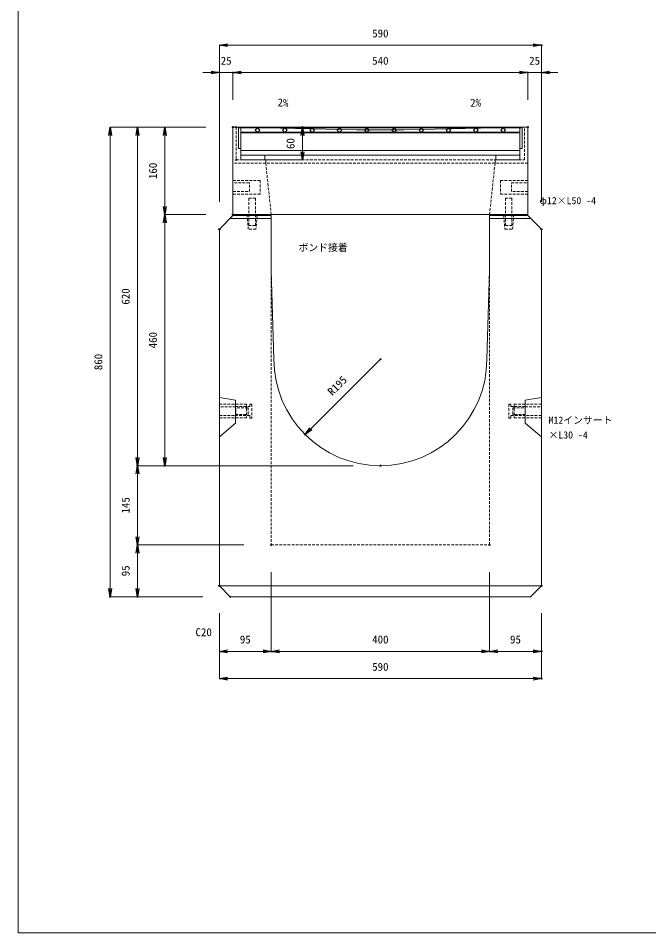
# Model space of a CAD drawing. Units: millimetres, scale not verified. Extents: x -1945 to 1945, y -1096 to 1744.
# Drawn here: x -1945 to -790, y -1096 to 579 of the extents above; entities that cross this region are included whole.
import ezdxf
from ezdxf.enums import TextEntityAlignment as Align

# ---------------------------------------------------------------- set-up
doc = ezdxf.new("R2010")
doc.units = ezdxf.units.MM
doc.header["$LTSCALE"] = 10
doc.header["$PDMODE"] = 32
doc.header["$PDSIZE"] = 2
doc.linetypes.add('USER1', pattern=[0.75, 0.5, -0.25])
doc.layers.add('0-0_0', color=7, linetype='Continuous')
doc.layers.add('0-2_DEFPOINTS', color=7, linetype='Continuous')
for name, color, linetype, lineweight in [('0-1_TITLE', 7, 'Continuous', 18), ('0-3_KIJUN', 7, 'USER1', 18), ('0-5_SUNPO', 3, 'Continuous', 18), ('0-6_10-GR', 5, 'Continuous', 18)]:
    doc.layers.add(name, color=color, linetype=linetype, lineweight=lineweight)
doc.styles.add('ＭＳ ゴシック', font='')
doc.styles.get('ＭＳ ゴシック').set_extended_font_data('MS Gothic')

# ---------------------------------------------------------------- blocks, each defined once
blk = doc.blocks.new('_OPEN')
at = {"layer": '0-0_0'}
blk.add_line((0, 0), (-1, 0), dxfattribs=at)
blk.add_lwpolyline([(-1, 0.1667), (0, 0), (-1, -0.1667)], dxfattribs=at)
blk = doc.blocks.new('D1')
at = {"layer": '0-2_DEFPOINTS'}
for p in [(393.34, 1899.64), (393.34, 1799.64), (368.34, 1612.64)]:
    blk.add_point(p, dxfattribs=at)
at = {"layer": '0-5_SUNPO'}
for p, q in [((353.34, 1899.64), (338.34, 1899.64)), ((368.34, 1662.64), (368.34, 1899.64)), ((368.34, 1899.64), (393.34, 1899.64)), ((393.34, 1849.64), (393.34, 1899.64)), ((408.34, 1899.64), (423.34, 1899.64))]:
    blk.add_line(p, q, dxfattribs=at)
at = {"layer": '0-5_SUNPO', "xscale": 15, "yscale": 15}
blk.add_blockref('_OPEN', (368.34, 1899.64), dxfattribs=at)
at = {"layer": '0-5_SUNPO', "xscale": 15, "yscale": 15, "rotation": 180}
blk.add_blockref('_OPEN', (393.34, 1899.64), dxfattribs=at)
at = {"layer": '0-5_SUNPO', "color": 7, "style": 'ＭＳ ゴシック'}
blk.add_text('25', height=14.66, dxfattribs=at).set_placement((370.84, 1909.64), align=Align.BOTTOM_LEFT)
blk = doc.blocks.new('D2')
at = {"layer": '0-2_DEFPOINTS'}
for p in [(958.34, 1949.64), (368.34, 1612.64), (958.34, 1612.64)]:
    blk.add_point(p, dxfattribs=at)
at = {"layer": '0-5_SUNPO'}
for p, q in [((368.34, 1662.64), (368.34, 1949.64)), ((383.34, 1949.64), (943.34, 1949.64)), ((958.34, 1662.64), (958.34, 1949.64))]:
    blk.add_line(p, q, dxfattribs=at)
at = {"layer": '0-5_SUNPO', "xscale": 15, "yscale": 15, "rotation": 180}
blk.add_blockref('_OPEN', (368.34, 1949.64), dxfattribs=at)
at = {"layer": '0-5_SUNPO', "xscale": 15, "yscale": 15}
blk.add_blockref('_OPEN', (958.34, 1949.64), dxfattribs=at)
at = {"layer": '0-5_SUNPO', "color": 7, "style": 'ＭＳ ゴシック'}
blk.add_text('590', height=14.66, dxfattribs=at).set_placement((648.34, 1959.64), align=Align.BOTTOM_LEFT)
blk = doc.blocks.new('D3')
at = {"layer": '0-2_DEFPOINTS'}
for p in [(463.34, 1034.64), (218.34, 939.64), (388.34, 939.64)]:
    blk.add_point(p, dxfattribs=at)
at = {"layer": '0-5_SUNPO'}
for p, q in [((413.34, 1034.64), (218.34, 1034.64)), ((218.34, 1019.64), (218.34, 954.64)), ((338.34, 939.64), (218.34, 939.64))]:
    blk.add_line(p, q, dxfattribs=at)
at = {"layer": '0-5_SUNPO', "xscale": 15, "yscale": 15}
for p, rotation in [((218.34, 1034.64), 90), ((218.34, 939.64), 270)]:
    blk.add_blockref('_OPEN', p, dxfattribs=dict(at, rotation=rotation))
at = {"layer": '0-5_SUNPO', "color": 7, "style": 'ＭＳ ゴシック'}
blk.add_text('95', height=14.66, rotation=90, dxfattribs=at).set_placement((208.34, 977.14), align=Align.BOTTOM_LEFT)
blk = doc.blocks.new('D4')
at = {"layer": '0-2_DEFPOINTS'}
for p in [(393.34, 1799.64), (168.34, 939.64), (388.34, 939.64)]:
    blk.add_point(p, dxfattribs=at)
at = {"layer": '0-5_SUNPO'}
for p, q in [((343.34, 1799.64), (168.34, 1799.64)), ((168.34, 1784.64), (168.34, 954.64)), ((338.34, 939.64), (168.34, 939.64))]:
    blk.add_line(p, q, dxfattribs=at)
at = {"layer": '0-5_SUNPO', "xscale": 15, "yscale": 15}
for p, rotation in [((168.34, 1799.64), 90), ((168.34, 939.64), 270)]:
    blk.add_blockref('_OPEN', p, dxfattribs=dict(at, rotation=rotation))
at = {"layer": '0-5_SUNPO', "color": 7, "style": 'ＭＳ ゴシック'}
blk.add_text('860', height=14.66, rotation=90, dxfattribs=at).set_placement((158.34, 1354.64), align=Align.BOTTOM_LEFT)
blk = doc.blocks.new('D5')
at = {"layer": '0-2_DEFPOINTS'}
for p in [(463.34, 1034.64), (368.34, 959.64), (463.34, 839.64)]:
    blk.add_point(p, dxfattribs=at)
at = {"layer": '0-5_SUNPO'}
for p, q in [((463.34, 984.64), (463.34, 839.64)), ((368.34, 909.64), (368.34, 839.64)), ((383.34, 839.64), (448.34, 839.64))]:
    blk.add_line(p, q, dxfattribs=at)
at = {"layer": '0-5_SUNPO', "xscale": 15, "yscale": 15, "rotation": 180}
blk.add_blockref('_OPEN', (368.34, 839.64), dxfattribs=at)
at = {"layer": '0-5_SUNPO', "xscale": 15, "yscale": 15}
blk.add_blockref('_OPEN', (463.34, 839.64), dxfattribs=at)
at = {"layer": '0-5_SUNPO', "color": 7, "style": 'ＭＳ ゴシック'}
blk.add_text('95', height=14.66, dxfattribs=at).set_placement((405.84, 849.64), align=Align.BOTTOM_LEFT)
blk = doc.blocks.new('D6')
at = {"layer": '0-2_DEFPOINTS'}
for p in [(463.34, 1034.64), (863.34, 1034.64), (863.34, 839.64)]:
    blk.add_point(p, dxfattribs=at)
at = {"layer": '0-5_SUNPO'}
for p, q in [((463.34, 984.64), (463.34, 839.64)), ((863.34, 984.64), (863.34, 839.64)), ((478.34, 839.64), (848.34, 839.64))]:
    blk.add_line(p, q, dxfattribs=at)
at = {"layer": '0-5_SUNPO', "xscale": 15, "yscale": 15, "rotation": 180}
blk.add_blockref('_OPEN', (463.34, 839.64), dxfattribs=at)
at = {"layer": '0-5_SUNPO', "xscale": 15, "yscale": 15}
blk.add_blockref('_OPEN', (863.34, 839.64), dxfattribs=at)
at = {"layer": '0-5_SUNPO', "color": 7, "style": 'ＭＳ ゴシック'}
blk.add_text('400', height=14.66, dxfattribs=at).set_placement((648.34, 849.64), align=Align.BOTTOM_LEFT)
blk = doc.blocks.new('D7')
at = {"layer": '0-2_DEFPOINTS'}
for p in [(863.34, 1034.64), (958.34, 959.64), (958.34, 839.64)]:
    blk.add_point(p, dxfattribs=at)
at = {"layer": '0-5_SUNPO'}
for p, q in [((863.34, 984.64), (863.34, 839.64)), ((958.34, 909.64), (958.34, 839.64)), ((878.34, 839.64), (943.34, 839.64))]:
    blk.add_line(p, q, dxfattribs=at)
at = {"layer": '0-5_SUNPO', "xscale": 15, "yscale": 15, "rotation": 180}
blk.add_blockref('_OPEN', (863.34, 839.64), dxfattribs=at)
at = {"layer": '0-5_SUNPO', "xscale": 15, "yscale": 15}
blk.add_blockref('_OPEN', (958.34, 839.64), dxfattribs=at)
at = {"layer": '0-5_SUNPO', "color": 7, "style": 'ＭＳ ゴシック'}
blk.add_text('95', height=14.66, dxfattribs=at).set_placement((900.84, 849.64), align=Align.BOTTOM_LEFT)
blk = doc.blocks.new('D8')
at = {"layer": '0-2_DEFPOINTS'}
for p in [(368.34, 959.64), (958.34, 959.64), (958.34, 789.64)]:
    blk.add_point(p, dxfattribs=at)
at = {"layer": '0-5_SUNPO'}
for p, q in [((368.34, 909.64), (368.34, 789.64)), ((958.34, 909.64), (958.34, 789.64)), ((383.34, 789.64), (943.34, 789.64))]:
    blk.add_line(p, q, dxfattribs=at)
at = {"layer": '0-5_SUNPO', "xscale": 15, "yscale": 15, "rotation": 180}
blk.add_blockref('_OPEN', (368.34, 789.64), dxfattribs=at)
at = {"layer": '0-5_SUNPO', "xscale": 15, "yscale": 15}
blk.add_blockref('_OPEN', (958.34, 789.64), dxfattribs=at)
at = {"layer": '0-5_SUNPO', "color": 7, "style": 'ＭＳ ゴシック'}
blk.add_text('590', height=14.66, dxfattribs=at).set_placement((648.34, 799.64), align=Align.BOTTOM_LEFT)
blk = doc.blocks.new('D22')
at = {"layer": '0-2_DEFPOINTS'}
for p in [(393.34, 1799.64), (268.34, 1639.64), (393.34, 1639.64)]:
    blk.add_point(p, dxfattribs=at)
at = {"layer": '0-5_SUNPO'}
for p, q in [((343.34, 1799.64), (268.34, 1799.64)), ((268.34, 1784.64), (268.34, 1654.64)), ((343.34, 1639.64), (268.34, 1639.64))]:
    blk.add_line(p, q, dxfattribs=at)
at = {"layer": '0-5_SUNPO', "xscale": 15, "yscale": 15}
for p, rotation in [((268.34, 1799.64), 90), ((268.34, 1639.64), 270)]:
    blk.add_blockref('_OPEN', p, dxfattribs=dict(at, rotation=rotation))
at = {"layer": '0-5_SUNPO', "color": 7, "style": 'ＭＳ ゴシック'}
blk.add_text('160', height=14.66, rotation=90, dxfattribs=at).set_placement((258.34, 1704.64), align=Align.BOTTOM_LEFT)
blk = doc.blocks.new('D23')
at = {"layer": '0-2_DEFPOINTS'}
for p in [(393.34, 1639.64), (268.34, 1179.64), (663.34, 1179.64)]:
    blk.add_point(p, dxfattribs=at)
at = {"layer": '0-5_SUNPO'}
for p, q in [((343.34, 1639.64), (268.34, 1639.64)), ((268.34, 1624.64), (268.34, 1194.64)), ((613.34, 1179.64), (268.34, 1179.64))]:
    blk.add_line(p, q, dxfattribs=at)
at = {"layer": '0-5_SUNPO', "xscale": 15, "yscale": 15}
for p, rotation in [((268.34, 1639.64), 90), ((268.34, 1179.64), 270)]:
    blk.add_blockref('_OPEN', p, dxfattribs=dict(at, rotation=rotation))
at = {"layer": '0-5_SUNPO', "color": 7, "style": 'ＭＳ ゴシック'}
blk.add_text('460', height=14.66, rotation=90, dxfattribs=at).set_placement((258.34, 1394.64), align=Align.BOTTOM_LEFT)
blk = doc.blocks.new('D24')
at = {"layer": '0-2_DEFPOINTS'}
for p in [(393.34, 1799.64), (218.34, 1179.64), (663.34, 1179.64)]:
    blk.add_point(p, dxfattribs=at)
at = {"layer": '0-5_SUNPO'}
for p, q in [((343.34, 1799.64), (218.34, 1799.64)), ((218.34, 1784.64), (218.34, 1194.64)), ((613.34, 1179.64), (218.34, 1179.64))]:
    blk.add_line(p, q, dxfattribs=at)
at = {"layer": '0-5_SUNPO', "xscale": 15, "yscale": 15}
for p, rotation in [((218.34, 1799.64), 90), ((218.34, 1179.64), 270)]:
    blk.add_blockref('_OPEN', p, dxfattribs=dict(at, rotation=rotation))
at = {"layer": '0-5_SUNPO', "color": 7, "style": 'ＭＳ ゴシック'}
blk.add_text('620', height=14.66, rotation=90, dxfattribs=at).set_placement((208.34, 1474.64), align=Align.BOTTOM_LEFT)
blk = doc.blocks.new('D25')
at = {"layer": '0-2_DEFPOINTS'}
for p in [(663.34, 1179.64), (218.34, 1034.64), (463.34, 1034.64)]:
    blk.add_point(p, dxfattribs=at)
at = {"layer": '0-5_SUNPO'}
for p, q in [((613.34, 1179.64), (218.34, 1179.64)), ((218.34, 1164.64), (218.34, 1049.64)), ((413.34, 1034.64), (218.34, 1034.64))]:
    blk.add_line(p, q, dxfattribs=at)
at = {"layer": '0-5_SUNPO', "xscale": 15, "yscale": 15}
for p, rotation in [((218.34, 1179.64), 90), ((218.34, 1034.64), 270)]:
    blk.add_blockref('_OPEN', p, dxfattribs=dict(at, rotation=rotation))
at = {"layer": '0-5_SUNPO', "color": 7, "style": 'ＭＳ ゴシック'}
blk.add_text('145', height=14.66, rotation=90, dxfattribs=at).set_placement((208.34, 1092.14), align=Align.BOTTOM_LEFT)
blk = doc.blocks.new('D26')
at = {"layer": '0-2_DEFPOINTS'}
for p in [(663.34, 1374.64), (525.45, 1236.75)]:
    blk.add_point(p, dxfattribs=at)
at = {"layer": '0-5_SUNPO'}
blk.add_line((663.34, 1374.64), (536.06, 1247.36), dxfattribs=at)
at = {"layer": '0-5_SUNPO', "xscale": 15, "yscale": 15, "rotation": 225}
blk.add_blockref('_OPEN', (525.45, 1236.75), dxfattribs=at)
at = {"layer": '0-5_SUNPO', "color": 7, "style": 'ＭＳ ゴシック'}
blk.add_text('R195', height=14.66, rotation=45, dxfattribs=at).set_placement((578.49, 1303.93), align=Align.BOTTOM_LEFT)
blk = doc.blocks.new('D28')
at = {"layer": '0-2_DEFPOINTS'}
for p in [(933.34, 1899.64), (393.34, 1799.64), (933.34, 1799.64)]:
    blk.add_point(p, dxfattribs=at)
at = {"layer": '0-5_SUNPO'}
for p, q in [((393.34, 1849.64), (393.34, 1899.64)), ((408.34, 1899.64), (918.34, 1899.64)), ((933.34, 1849.64), (933.34, 1899.64))]:
    blk.add_line(p, q, dxfattribs=at)
at = {"layer": '0-5_SUNPO', "xscale": 15, "yscale": 15, "rotation": 180}
blk.add_blockref('_OPEN', (393.34, 1899.64), dxfattribs=at)
at = {"layer": '0-5_SUNPO', "xscale": 15, "yscale": 15}
blk.add_blockref('_OPEN', (933.34, 1899.64), dxfattribs=at)
at = {"layer": '0-5_SUNPO', "color": 7, "style": 'ＭＳ ゴシック'}
blk.add_text('540', height=14.66, dxfattribs=at).set_placement((648.34, 1909.64), align=Align.BOTTOM_LEFT)
blk = doc.blocks.new('D29')
at = {"layer": '0-2_DEFPOINTS'}
for p in [(958.34, 1899.64), (933.34, 1799.64), (958.34, 1612.64)]:
    blk.add_point(p, dxfattribs=at)
at = {"layer": '0-5_SUNPO'}
for p, q in [((918.34, 1899.64), (903.34, 1899.64)), ((933.34, 1849.64), (933.34, 1899.64)), ((933.34, 1899.64), (958.34, 1899.64)), ((958.34, 1662.64), (958.34, 1899.64)), ((973.34, 1899.64), (988.34, 1899.64))]:
    blk.add_line(p, q, dxfattribs=at)
at = {"layer": '0-5_SUNPO', "xscale": 15, "yscale": 15}
blk.add_blockref('_OPEN', (933.34, 1899.64), dxfattribs=at)
at = {"layer": '0-5_SUNPO', "xscale": 15, "yscale": 15, "rotation": 180}
blk.add_blockref('_OPEN', (958.34, 1899.64), dxfattribs=at)
at = {"layer": '0-5_SUNPO', "color": 7, "style": 'ＭＳ ゴシック'}
blk.add_text('25', height=14.66, dxfattribs=at).set_placement((935.84, 1909.64), align=Align.BOTTOM_LEFT)
blk = doc.blocks.new('M16_insert_dan')
at = {"layer": '0-3_KIJUN', "color": 3}
for points in [[(0, -12.5), (-50, -12.5), (-50, 12.5), (0, 12.5)], [(0, 8), (-30, 8), (-30, -8), (0, -8)]]:
    blk.add_lwpolyline(points, close=True, dxfattribs=at)
blk = doc.blocks.new('D32')
at = {"layer": '0-2_DEFPOINTS'}
for p in [(399.34, 1799.64), (520.47, 1799.64), (399.34, 1739.64)]:
    blk.add_point(p, dxfattribs=at)
at = {"layer": '0-5_SUNPO'}
for p, q in [((449.34, 1799.64), (520.47, 1799.64)), ((520.47, 1754.64), (520.47, 1784.64)), ((449.34, 1739.64), (520.47, 1739.64))]:
    blk.add_line(p, q, dxfattribs=at)
at = {"layer": '0-5_SUNPO', "xscale": 15, "yscale": 15}
for p, rotation in [((520.47, 1799.64), 90), ((520.47, 1739.64), 270)]:
    blk.add_blockref('_OPEN', p, dxfattribs=dict(at, rotation=rotation))
at = {"layer": '0-5_SUNPO', "color": 7, "style": 'ＭＳ ゴシック'}
blk.add_text('60', height=14.66, rotation=90, dxfattribs=at).set_placement((510.47, 1759.64), align=Align.BOTTOM_LEFT)
blk = doc.blocks.new('A$C52BD34DD')
at = {"layer": '0-6_10-GR'}
for p, q in [((0, 59), (0, 21)), ((0, 59), (4.5, 59)), ((4.5, 59), (4.5, 21)), ((4.5, 59), (4.5, 9)), ((4.5, 59), (515.5, 59)), ((4.5, 51), (515.5, 51)), ((35, 59), (30.76, 54.76)), ((30.76, 54.76), (35, 50.51)), ((39.24, 54.76), (35, 59)), ((35, 50.51), (39.24, 54.76)), ((85, 59), (80.76, 54.76)), ((80.76, 54.76), (85, 50.51)), ((89.24, 54.76), (85, 59)), ((85, 50.51), (89.24, 54.76)), ((135, 59), (130.76, 54.76)), ((130.76, 54.76), (135, 50.51)), ((139.24, 54.76), (135, 59)), ((135, 50.51), (139.24, 54.76)), ((185, 59), (180.76, 54.76)), ((180.76, 54.76), (185, 50.51)), ((189.24, 54.76), (185, 59)), ((185, 50.51), (189.24, 54.76)), ((235, 59), (230.76, 54.76)), ((230.76, 54.76), (235, 50.51)), ((239.24, 54.76), (235, 59)), ((235, 50.51), (239.24, 54.76)), ((285, 59), (280.76, 54.76)), ((280.76, 54.76), (285, 50.51)), ((289.24, 54.76), (285, 59)), ((285, 50.51), (289.24, 54.76)), ((335, 59), (330.76, 54.76)), ((330.76, 54.76), (335, 50.51)), ((339.24, 54.76), (335, 59)), ((335, 50.51), (339.24, 54.76)), ((385, 59), (380.76, 54.76)), ((380.76, 54.76), (385, 50.51)), ((389.24, 54.76), (385, 59)), ((385, 50.51), (389.24, 54.76)), ((435, 59), (430.76, 54.76)), ((430.76, 54.76), (435, 50.51)), ((439.24, 54.76), (435, 59)), ((435, 50.51), (439.24, 54.76)), ((485, 59), (480.76, 54.76)), ((480.76, 54.76), (485, 50.51)), ((489.24, 54.76), (485, 59)), ((485, 50.51), (489.24, 54.76)), ((515.5, 59), (515.5, 21)), ((520, 59), (515.5, 59)), ((515.5, 59), (515.5, 9)), ((520, 59), (520, 21)), ((4.5, 49.5), (515.5, 49.5)), ((0, 21), (4.5, 21)), ((4.5, 17), (515.5, 17)), ((520, 21), (515.5, 21)), ((4.5, 9), (4.5, 0)), ((4.5, 9), (48.5, 9)), ((4.5, 9), (515.5, 9)), ((4.5, 0), (48.5, 0)), ((48.5, 9), (48.5, 0)), ((471.5, 9), (471.5, 0)), ((515.5, 9), (471.5, 9)), ((515.5, 0), (471.5, 0)), ((515.5, 9), (515.5, 0))]:
    blk.add_line(p, q, dxfattribs=at)

msp = doc.modelspace()

# ---------------------------------------------------------------- linework, layer by layer
at = {"layer": '0-1_TITLE', "color": 2}
msp.add_lwpolyline([(-1945, -1095.64), (1945, -1095.64), (1945, 1744.36), (-1945, 1744.36)], close=True, dxfattribs=at)
at = {"layer": '0-3_KIJUN'}
msp.add_line((-1551.66, 379.64), (-1545.66, 379.64), dxfattribs=at)
at = {"layer": '0-3_KIJUN', "linetype": 'Continuous'}
for p, q in [((-1011.66, 379.64), (-1011.66, 303.64)), ((-1556.66, 212.64), (-1481.66, 212.64)), ((-1006.66, 212.64), (-1081.66, 212.64)), ((-1576.66, -460.36), (-986.66, -460.36))]:
    msp.add_line(p, q, dxfattribs=at)
for points in [[(-1551.66, 219.64), (-1011.66, 219.64), (-1011.66, 379.64), (-1551.66, 379.64)], [(-1547.16, -120.36), (-1576.66, -115.36), (-1576.66, -187.36), (-1547.16, -162.36)], [(-1016.16, -120.36), (-986.66, -115.36), (-986.66, -187.36), (-1016.16, -162.36)]]:
    msp.add_lwpolyline(points, close=True, dxfattribs=at)
at = {"layer": '0-3_KIJUN'}
for points in [[(-1551.66, 379.64), (-1545.66, 379.64), (-1545.66, 319.64), (-1017.66, 319.64), (-1017.66, 379.64), (-1011.66, 379.64), (-1011.66, 313.64), (-1551.66, 313.64)], [(-1522.66, 249.64), (-1510.66, 249.64), (-1510.66, 199.64), (-1522.66, 199.64)], [(-1040.66, 249.64), (-1052.66, 249.64), (-1052.66, 199.64), (-1040.66, 199.64)], [(-1525.66, 217.64), (-1507.66, 217.64), (-1509.66, 192.64), (-1523.66, 192.64)], [(-1037.66, 217.64), (-1055.66, 217.64), (-1053.66, 192.64), (-1039.66, 192.64)], [(-1547.16, -148.59), (-1547.16, -132.14), (-1520.66, -132.14), (-1520.66, -127.61), (-1517.16, -127.61), (-1517.16, -153.11), (-1520.66, -153.11), (-1520.66, -148.59)], [(-1016.16, -148.59), (-1016.16, -132.14), (-1042.66, -132.14), (-1042.66, -127.61), (-1046.16, -127.61), (-1046.16, -153.11), (-1042.66, -153.11), (-1042.66, -148.59)], [(-1547.16, -134.36), (-1547.16, -146.36), (-1524.16, -146.36), (-1524.16, -134.36)], [(-1016.16, -134.36), (-1016.16, -146.36), (-1039.16, -146.36), (-1039.16, -134.36)]]:
    msp.add_lwpolyline(points, close=True, dxfattribs=at)
at = {"layer": '0-3_KIJUN', "linetype": 'Continuous'}
for points in [[(-1548.66, 379.64), (-1325.16, 374.64), (-1238.16, 374.64), (-1014.66, 379.64)], [(-1476.66, -45.36), (-1481.66, 117.64), (-1481.66, 217.64), (-1551.66, 217.64), (-1576.66, 192.64), (-1576.66, -460.36), (-1556.66, -480.36), (-1006.66, -480.36), (-986.66, -460.36), (-986.66, 192.64), (-1011.66, 217.64), (-1081.66, 217.64), (-1081.66, 117.64), (-1086.66, -45.36)]]:
    msp.add_lwpolyline(points, dxfattribs=at)
at = {"layer": '0-3_KIJUN'}
for points in [[(-1071.66, 319.64), (-1071.66, 313.64), (-1081.66, 219.64), (-1481.66, 219.64), (-1491.66, 313.64), (-1491.66, 319.64)], [(-1481.66, 217.64), (-1481.66, -385.36), (-1081.66, -385.36), (-1081.66, 217.64)]]:
    msp.add_lwpolyline(points, dxfattribs=at)
at = {"layer": '0-3_KIJUN', "linetype": 'Continuous'}
msp.add_arc((-1281.66, -45.36), 195, 180, 0, dxfattribs=at)

# ---------------------------------------------------------------- block references
at = {"layer": '0-3_KIJUN', "rotation": 180}
for p in [(-1551.66, 269.64), (-1576.66, -140.36)]:
    msp.add_blockref('M16_insert_dan', p, dxfattribs=at)
at = {"layer": '0-3_KIJUN', "xscale": -1, "rotation": 180}
for p in [(-1011.66, 269.64), (-986.66, -140.36)]:
    msp.add_blockref('M16_insert_dan', p, dxfattribs=at)
at = {"layer": '0-5_SUNPO'}
for name in ['D2', 'D1', 'D28', 'D29', 'D4', 'D24', 'D22', 'D32', 'D23', 'D26', 'D25', 'D3', 'D5', 'D6', 'D7', 'D8']:
    msp.add_blockref(name, (-1945, -1420), dxfattribs=at)
at = {"layer": '0-6_10-GR'}
msp.add_blockref('A$C52BD34DD', (-1541.66, 319.64), dxfattribs=at)

# ---------------------------------------------------------------- texts
at = {"layer": '0-5_SUNPO', "color": 7, "style": 'ＭＳ ゴシック'}
for rotation, p in [(358, (-1470.5, 413.32)), (2, (-1116.76, 412.48))]:
    msp.add_text('2%', height=14.66, rotation=rotation, dxfattribs=at).set_placement(p, align=Align.BOTTOM_LEFT)
for s, height, p in [('φ12×L50 -4', 13.2, (-990.15, 234.64)), ('ボンド接着', 13.2, (-1431.66, 148.64)), ('M12インサート', 13.2, (-973.56, -167.51)), ('×L30 -4', 13.2, (-973.56, -194.51)), ('C20', 14.66, (-1620.36, -557.01))]:
    msp.add_text(s, height=height, dxfattribs=at).set_placement(p, align=Align.BOTTOM_LEFT)

doc.saveas('drawing.dxf')
